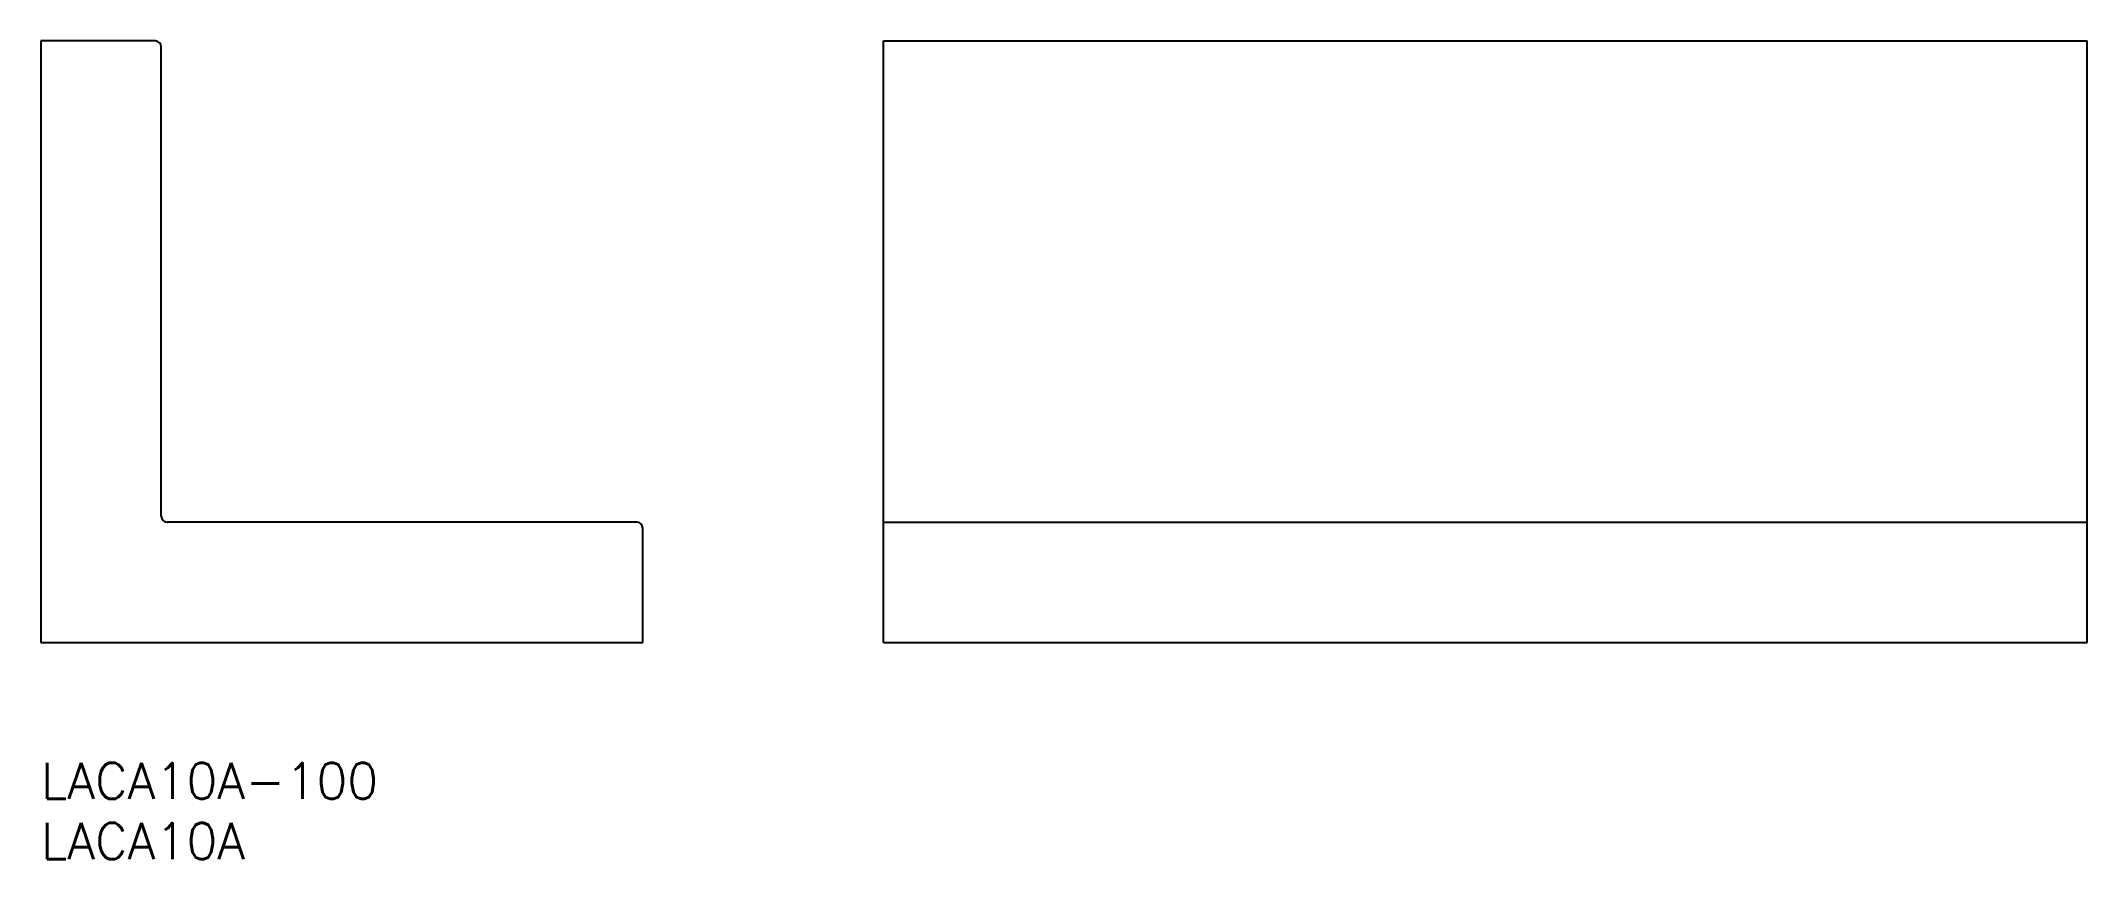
# Model space of a CAD drawing. Extents: x 0 to 170, y -8 to 60.
import ezdxf

# ---------------------------------------------------------------- set-up
doc = ezdxf.new("R2010")
doc.units = 0
doc.header["$LTSCALE"] = 0.5
doc.layers.add('MSM_CONTINUOUS', color=7, linetype='CONTINUOUS')
doc.layers.add('MSM_PART_NUMBER', color=7, linetype='CONTINUOUS')
doc.styles.get("Standard").update_dxf_attribs({"font": 'txt.shx', "height": 3, "bigfont": 'bigfont.shx'})

msp = doc.modelspace()

# ---------------------------------------------------------------- linework, layer by layer
at = {"layer": 'MSM_CONTINUOUS'}
for p, q in [((0, 60), (0, 10)), ((9.5, 60), (0, 60)), ((10, 20.5), (10, 59.5)), ((70, 10), (70, 60)), ((70, 60), (170, 60)), ((170, 10), (170, 60)), ((49.5, 20), (10.5, 20)), ((50, 10), (50, 19.5)), ((70, 20), (170, 20)), ((0, 10), (50, 10)), ((70, 10), (170, 10))]:
    msp.add_line(p, q, dxfattribs=at)
for centre, start, end in [((9.5, 59.5), 0, 90), ((10.5, 20.5), 180, 270), ((49.5, 19.5), 0, 90)]:
    msp.add_arc(centre, 0.5, start, end, dxfattribs=at)

# ---------------------------------------------------------------- texts
at = {"layer": 'MSM_PART_NUMBER'}
for s, p in [('LACA10A-100', (0, -3)), ('LACA10A', (0, -8))]:
    msp.add_text(s, height=3, dxfattribs=at).set_placement(p)

doc.saveas('drawing.dxf')
